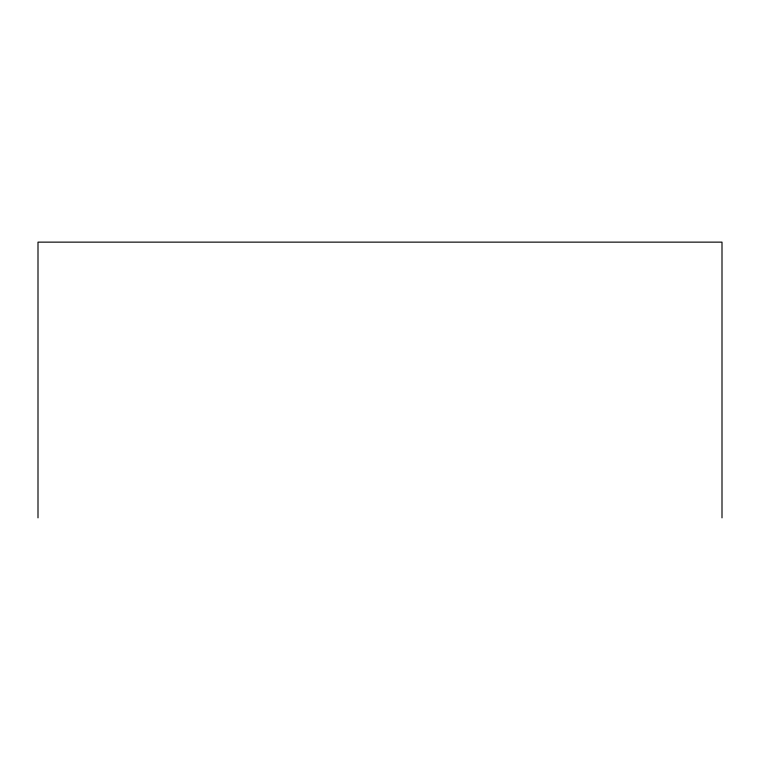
<?xml version="1.0" encoding="UTF-8"?>
<svg xmlns="http://www.w3.org/2000/svg" width="760" height="760" viewBox="0 0 760 760"><rect width="100%" height="100%" fill="white"/><g stroke="black" fill="none" stroke-linecap="round" stroke-linejoin="round"><path stroke-width="1.14" d="M722 517.864L722 242.136L38 242.136L38 517.864"/></g></svg>
